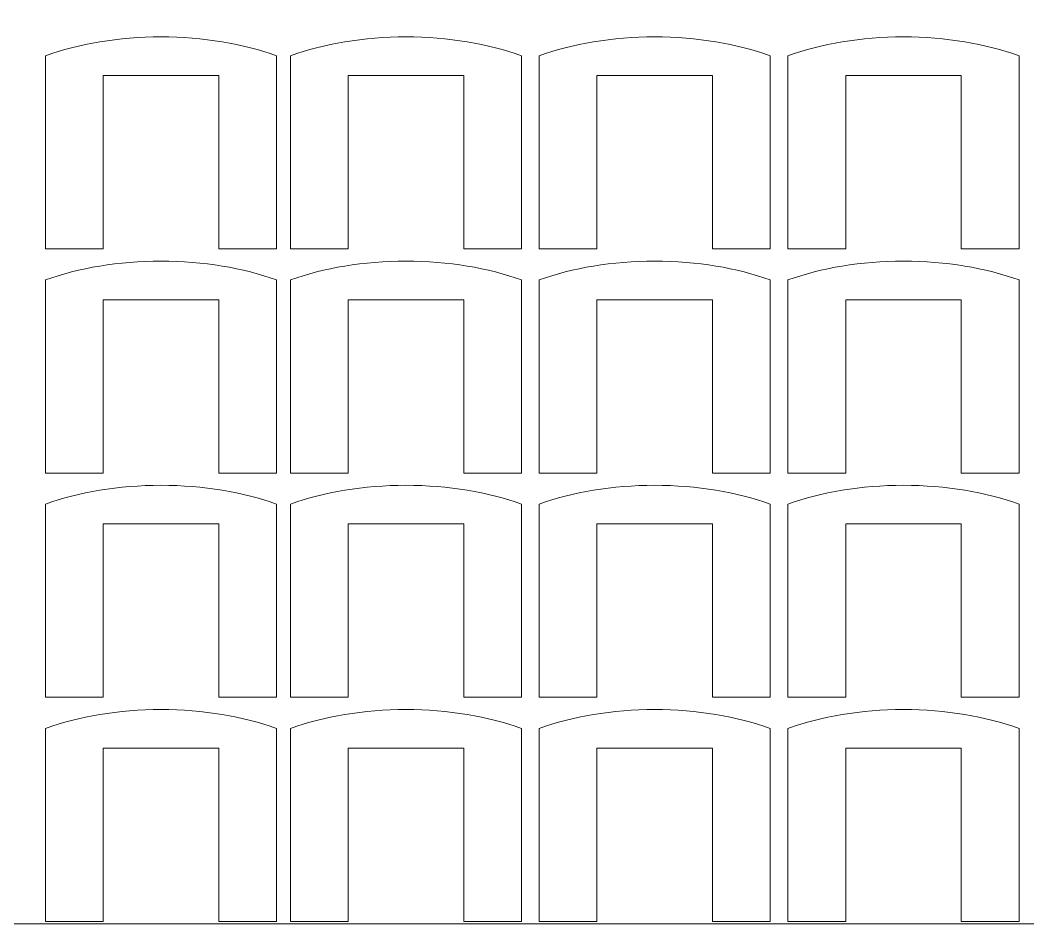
# Model space of a CAD drawing. Header units: centimetres. Extents: x -226 to -75, y 0 to 222.
# Drawn here: x -211.37 to -202.65, y 0.32 to 8.14 of the extents above; entities that cross this region are included whole.
import ezdxf

# ---------------------------------------------------------------- set-up
doc = ezdxf.new("R2010")
doc.units = ezdxf.units.CM
doc.header["$MEASUREMENT"] = 0
doc.layers.add('layer 1', color=7, linetype='Continuous')

msp = doc.modelspace()

# ---------------------------------------------------------------- linework, layer by layer
at = {"layer": 'layer 1', "color": 250, "lineweight": 20}
msp.add_lwpolyline([(-225.83724, 0.31703), (-195.83724, 0.31703), (-195.83724, 30.31703), (-225.83724, 30.31703), (-225.83724, 0.31703)], close=True, dxfattribs=at)
at = {"layer": 'layer 1', "color": 1, "lineweight": 9}
for points in [[(-211.15422, 7.82926), (-211.15422, 7.82926), (-211.15422, 7.65817), (-211.15422, 7.65817), (-211.15422, 7.65817), (-211.15422, 7.65817), (-211.15422, 6.15819), (-211.15422, 6.15819), (-211.15422, 6.15819), (-211.15422, 6.15819), (-210.65422, 6.15819), (-210.65422, 6.15819), (-210.65422, 6.15819), (-210.65422, 6.15819), (-210.65422, 7.65817), (-210.65422, 7.65817), (-210.65422, 7.65817), (-210.65422, 7.65817), (-209.65417, 7.65817), (-209.65417, 7.65817), (-209.65417, 7.65817), (-209.65417, 7.65817), (-209.65417, 6.15819), (-209.65417, 6.15819), (-209.65417, 6.15819), (-209.65417, 6.15819), (-209.15425, 6.15819), (-209.15425, 6.15819), (-209.15425, 6.15819), (-209.15425, 6.15819), (-209.15425, 7.65817), (-209.15425, 7.65817), (-209.15425, 7.65817), (-209.15425, 7.65817), (-209.15425, 7.8293), (-209.15425, 7.8293), (-209.15425, 7.8293), (-209.15425, 7.8293), (-209.15411, 7.8294), (-209.15411, 7.8294), (-209.15411, 7.8294), (-209.44307, 7.93284), (-209.78622, 7.99271), (-210.1542, 7.99271), (-210.1542, 7.99271), (-210.52225, 7.99271), (-210.86536, 7.93284), (-211.15432, 7.82944), (-211.15432, 7.82944), (-211.15432, 7.82944), (-211.15422, 7.82926), (-211.15422, 7.82926)], [(-209.03349, 7.82926), (-209.03349, 7.82926), (-209.03349, 7.65817), (-209.03349, 7.65817), (-209.03349, 7.65817), (-209.03349, 7.65817), (-209.03349, 6.15819), (-209.03349, 6.15819), (-209.03349, 6.15819), (-209.03349, 6.15819), (-208.53353, 6.15819), (-208.53353, 6.15819), (-208.53353, 6.15819), (-208.53353, 6.15819), (-208.53353, 7.65817), (-208.53353, 7.65817), (-208.53353, 7.65817), (-208.53353, 7.65817), (-207.53348, 7.65817), (-207.53348, 7.65817), (-207.53348, 7.65817), (-207.53348, 7.65817), (-207.53348, 6.15819), (-207.53348, 6.15819), (-207.53348, 6.15819), (-207.53348, 6.15819), (-207.03352, 6.15819), (-207.03352, 6.15819), (-207.03352, 6.15819), (-207.03352, 6.15819), (-207.03352, 7.65817), (-207.03352, 7.65817), (-207.03352, 7.65817), (-207.03352, 7.65817), (-207.03352, 7.8293), (-207.03352, 7.8293), (-207.03352, 7.8293), (-207.03352, 7.8293), (-207.03338, 7.8294), (-207.03338, 7.8294), (-207.03338, 7.8294), (-207.32237, 7.93284), (-207.66548, 7.99271), (-208.0335, 7.99271), (-208.0335, 7.99271), (-208.40152, 7.99271), (-208.74463, 7.93284), (-209.03363, 7.82944), (-209.03363, 7.82944), (-209.03363, 7.82944), (-209.03349, 7.82926), (-209.03349, 7.82926)], [(-206.88051, 7.82926), (-206.88051, 7.82926), (-206.88051, 7.65817), (-206.88051, 7.65817), (-206.88051, 7.65817), (-206.88051, 7.65817), (-206.88051, 6.15819), (-206.88051, 6.15819), (-206.88051, 6.15819), (-206.88051, 6.15819), (-206.38052, 6.15819), (-206.38052, 6.15819), (-206.38052, 6.15819), (-206.38052, 6.15819), (-206.38052, 7.65817), (-206.38052, 7.65817), (-206.38052, 7.65817), (-206.38052, 7.65817), (-205.3805, 7.65817), (-205.3805, 7.65817), (-205.3805, 7.65817), (-205.3805, 7.65817), (-205.3805, 6.15819), (-205.3805, 6.15819), (-205.3805, 6.15819), (-205.3805, 6.15819), (-204.88051, 6.15819), (-204.88051, 6.15819), (-204.88051, 6.15819), (-204.88051, 6.15819), (-204.88051, 7.65817), (-204.88051, 7.65817), (-204.88051, 7.65817), (-204.88051, 7.65817), (-204.88051, 7.8293), (-204.88051, 7.8293), (-204.88051, 7.8293), (-204.88051, 7.8293), (-204.88036, 7.8294), (-204.88036, 7.8294), (-204.88036, 7.8294), (-205.16936, 7.93284), (-205.51247, 7.99271), (-205.88052, 7.99271), (-205.88052, 7.99271), (-206.24854, 7.99271), (-206.59165, 7.93284), (-206.88061, 7.82944), (-206.88061, 7.82944), (-206.88061, 7.82944), (-206.88051, 7.82926), (-206.88051, 7.82926)], [(-204.72753, 7.82926), (-204.72753, 7.82926), (-204.72753, 7.65817), (-204.72753, 7.65817), (-204.72753, 7.65817), (-204.72753, 7.65817), (-204.72753, 6.15819), (-204.72753, 6.15819), (-204.72753, 6.15819), (-204.72753, 6.15819), (-204.2275, 6.15819), (-204.2275, 6.15819), (-204.2275, 6.15819), (-204.2275, 6.15819), (-204.2275, 7.65817), (-204.2275, 7.65817), (-204.2275, 7.65817), (-204.2275, 7.65817), (-203.22748, 7.65817), (-203.22748, 7.65817), (-203.22748, 7.65817), (-203.22748, 7.65817), (-203.22748, 6.15819), (-203.22748, 6.15819), (-203.22748, 6.15819), (-203.22748, 6.15819), (-202.72753, 6.15819), (-202.72753, 6.15819), (-202.72753, 6.15819), (-202.72753, 6.15819), (-202.72753, 7.65817), (-202.72753, 7.65817), (-202.72753, 7.65817), (-202.72753, 7.65817), (-202.72753, 7.8293), (-202.72753, 7.8293), (-202.72753, 7.8293), (-202.72753, 7.8293), (-202.72739, 7.8294), (-202.72739, 7.8294), (-202.72739, 7.8294), (-203.01635, 7.93284), (-203.35949, 7.99271), (-203.72751, 7.99271), (-203.72751, 7.99271), (-204.09556, 7.99271), (-204.43868, 7.93284), (-204.7276, 7.82944), (-204.7276, 7.82944), (-204.7276, 7.82944), (-204.72753, 7.82926), (-204.72753, 7.82926)], [(-211.15422, 5.88891), (-211.15422, 5.88891), (-211.15422, 5.71782), (-211.15422, 5.71782), (-211.15422, 5.71782), (-211.15422, 5.71782), (-211.15422, 4.21784), (-211.15422, 4.21784), (-211.15422, 4.21784), (-211.15422, 4.21784), (-210.65422, 4.21784), (-210.65422, 4.21784), (-210.65422, 4.21784), (-210.65422, 4.21784), (-210.65422, 5.71782), (-210.65422, 5.71782), (-210.65422, 5.71782), (-210.65422, 5.71782), (-209.65417, 5.71782), (-209.65417, 5.71782), (-209.65417, 5.71782), (-209.65417, 5.71782), (-209.65417, 4.21784), (-209.65417, 4.21784), (-209.65417, 4.21784), (-209.65417, 4.21784), (-209.15425, 4.21784), (-209.15425, 4.21784), (-209.15425, 4.21784), (-209.15425, 4.21784), (-209.15425, 5.71782), (-209.15425, 5.71782), (-209.15425, 5.71782), (-209.15425, 5.71782), (-209.15425, 5.88895), (-209.15425, 5.88895), (-209.15425, 5.88895), (-209.15425, 5.88895), (-209.15411, 5.88906), (-209.15411, 5.88906), (-209.15411, 5.88906), (-209.44307, 5.99249), (-209.78622, 6.05236), (-210.1542, 6.05236), (-210.1542, 6.05236), (-210.52225, 6.05236), (-210.86536, 5.99249), (-211.15432, 5.88909), (-211.15432, 5.88909), (-211.15432, 5.88909), (-211.15422, 5.88891), (-211.15422, 5.88891)], [(-209.03349, 5.88891), (-209.03349, 5.88891), (-209.03349, 5.71782), (-209.03349, 5.71782), (-209.03349, 5.71782), (-209.03349, 5.71782), (-209.03349, 4.21784), (-209.03349, 4.21784), (-209.03349, 4.21784), (-209.03349, 4.21784), (-208.53353, 4.21784), (-208.53353, 4.21784), (-208.53353, 4.21784), (-208.53353, 4.21784), (-208.53353, 5.71782), (-208.53353, 5.71782), (-208.53353, 5.71782), (-208.53353, 5.71782), (-207.53348, 5.71782), (-207.53348, 5.71782), (-207.53348, 5.71782), (-207.53348, 5.71782), (-207.53348, 4.21784), (-207.53348, 4.21784), (-207.53348, 4.21784), (-207.53348, 4.21784), (-207.03352, 4.21784), (-207.03352, 4.21784), (-207.03352, 4.21784), (-207.03352, 4.21784), (-207.03352, 5.71782), (-207.03352, 5.71782), (-207.03352, 5.71782), (-207.03352, 5.71782), (-207.03352, 5.88895), (-207.03352, 5.88895), (-207.03352, 5.88895), (-207.03352, 5.88895), (-207.03338, 5.88906), (-207.03338, 5.88906), (-207.03338, 5.88906), (-207.32237, 5.99249), (-207.66548, 6.05236), (-208.0335, 6.05236), (-208.0335, 6.05236), (-208.40152, 6.05236), (-208.74463, 5.99249), (-209.03363, 5.88909), (-209.03363, 5.88909), (-209.03363, 5.88909), (-209.03349, 5.88891), (-209.03349, 5.88891)], [(-206.88051, 5.88891), (-206.88051, 5.88891), (-206.88051, 5.71782), (-206.88051, 5.71782), (-206.88051, 5.71782), (-206.88051, 5.71782), (-206.88051, 4.21784), (-206.88051, 4.21784), (-206.88051, 4.21784), (-206.88051, 4.21784), (-206.38052, 4.21784), (-206.38052, 4.21784), (-206.38052, 4.21784), (-206.38052, 4.21784), (-206.38052, 5.71782), (-206.38052, 5.71782), (-206.38052, 5.71782), (-206.38052, 5.71782), (-205.3805, 5.71782), (-205.3805, 5.71782), (-205.3805, 5.71782), (-205.3805, 5.71782), (-205.3805, 4.21784), (-205.3805, 4.21784), (-205.3805, 4.21784), (-205.3805, 4.21784), (-204.88051, 4.21784), (-204.88051, 4.21784), (-204.88051, 4.21784), (-204.88051, 4.21784), (-204.88051, 5.71782), (-204.88051, 5.71782), (-204.88051, 5.71782), (-204.88051, 5.71782), (-204.88051, 5.88895), (-204.88051, 5.88895), (-204.88051, 5.88895), (-204.88051, 5.88895), (-204.88036, 5.88906), (-204.88036, 5.88906), (-204.88036, 5.88906), (-205.16936, 5.99249), (-205.51247, 6.05236), (-205.88052, 6.05236), (-205.88052, 6.05236), (-206.24854, 6.05236), (-206.59165, 5.99249), (-206.88061, 5.88909), (-206.88061, 5.88909), (-206.88061, 5.88909), (-206.88051, 5.88891), (-206.88051, 5.88891)], [(-204.72753, 5.88891), (-204.72753, 5.88891), (-204.72753, 5.71782), (-204.72753, 5.71782), (-204.72753, 5.71782), (-204.72753, 5.71782), (-204.72753, 4.21784), (-204.72753, 4.21784), (-204.72753, 4.21784), (-204.72753, 4.21784), (-204.2275, 4.21784), (-204.2275, 4.21784), (-204.2275, 4.21784), (-204.2275, 4.21784), (-204.2275, 5.71782), (-204.2275, 5.71782), (-204.2275, 5.71782), (-204.2275, 5.71782), (-203.22748, 5.71782), (-203.22748, 5.71782), (-203.22748, 5.71782), (-203.22748, 5.71782), (-203.22748, 4.21784), (-203.22748, 4.21784), (-203.22748, 4.21784), (-203.22748, 4.21784), (-202.72753, 4.21784), (-202.72753, 4.21784), (-202.72753, 4.21784), (-202.72753, 4.21784), (-202.72753, 5.71782), (-202.72753, 5.71782), (-202.72753, 5.71782), (-202.72753, 5.71782), (-202.72753, 5.88895), (-202.72753, 5.88895), (-202.72753, 5.88895), (-202.72753, 5.88895), (-202.72739, 5.88906), (-202.72739, 5.88906), (-202.72739, 5.88906), (-203.01635, 5.99249), (-203.35949, 6.05236), (-203.72751, 6.05236), (-203.72751, 6.05236), (-204.09556, 6.05236), (-204.43868, 5.99249), (-204.7276, 5.88909), (-204.7276, 5.88909), (-204.7276, 5.88909), (-204.72753, 5.88891), (-204.72753, 5.88891)], [(-211.15422, 3.94857), (-211.15422, 3.94857), (-211.15422, 3.77747), (-211.15422, 3.77747), (-211.15422, 3.77747), (-211.15422, 3.77747), (-211.15422, 2.2775), (-211.15422, 2.2775), (-211.15422, 2.2775), (-211.15422, 2.2775), (-210.65422, 2.2775), (-210.65422, 2.2775), (-210.65422, 2.2775), (-210.65422, 2.2775), (-210.65422, 3.77747), (-210.65422, 3.77747), (-210.65422, 3.77747), (-210.65422, 3.77747), (-209.65417, 3.77747), (-209.65417, 3.77747), (-209.65417, 3.77747), (-209.65417, 3.77747), (-209.65417, 2.2775), (-209.65417, 2.2775), (-209.65417, 2.2775), (-209.65417, 2.2775), (-209.15425, 2.2775), (-209.15425, 2.2775), (-209.15425, 2.2775), (-209.15425, 2.2775), (-209.15425, 3.77747), (-209.15425, 3.77747), (-209.15425, 3.77747), (-209.15425, 3.77747), (-209.15425, 3.94861), (-209.15425, 3.94861), (-209.15425, 3.94861), (-209.15425, 3.94861), (-209.15411, 3.94871), (-209.15411, 3.94871), (-209.15411, 3.94871), (-209.44307, 4.05215), (-209.78622, 4.11201), (-210.1542, 4.11201), (-210.1542, 4.11201), (-210.52225, 4.11201), (-210.86536, 4.05215), (-211.15432, 3.94875), (-211.15432, 3.94875), (-211.15432, 3.94875), (-211.15422, 3.94857), (-211.15422, 3.94857)], [(-209.03349, 3.94857), (-209.03349, 3.94857), (-209.03349, 3.77747), (-209.03349, 3.77747), (-209.03349, 3.77747), (-209.03349, 3.77747), (-209.03349, 2.2775), (-209.03349, 2.2775), (-209.03349, 2.2775), (-209.03349, 2.2775), (-208.53353, 2.2775), (-208.53353, 2.2775), (-208.53353, 2.2775), (-208.53353, 2.2775), (-208.53353, 3.77747), (-208.53353, 3.77747), (-208.53353, 3.77747), (-208.53353, 3.77747), (-207.53348, 3.77747), (-207.53348, 3.77747), (-207.53348, 3.77747), (-207.53348, 3.77747), (-207.53348, 2.2775), (-207.53348, 2.2775), (-207.53348, 2.2775), (-207.53348, 2.2775), (-207.03352, 2.2775), (-207.03352, 2.2775), (-207.03352, 2.2775), (-207.03352, 2.2775), (-207.03352, 3.77747), (-207.03352, 3.77747), (-207.03352, 3.77747), (-207.03352, 3.77747), (-207.03352, 3.94861), (-207.03352, 3.94861), (-207.03352, 3.94861), (-207.03352, 3.94861), (-207.03338, 3.94871), (-207.03338, 3.94871), (-207.03338, 3.94871), (-207.32237, 4.05215), (-207.66548, 4.11201), (-208.0335, 4.11201), (-208.0335, 4.11201), (-208.40152, 4.11201), (-208.74463, 4.05215), (-209.03363, 3.94875), (-209.03363, 3.94875), (-209.03363, 3.94875), (-209.03349, 3.94857), (-209.03349, 3.94857)], [(-206.88051, 3.94857), (-206.88051, 3.94857), (-206.88051, 3.77747), (-206.88051, 3.77747), (-206.88051, 3.77747), (-206.88051, 3.77747), (-206.88051, 2.2775), (-206.88051, 2.2775), (-206.88051, 2.2775), (-206.88051, 2.2775), (-206.38052, 2.2775), (-206.38052, 2.2775), (-206.38052, 2.2775), (-206.38052, 2.2775), (-206.38052, 3.77747), (-206.38052, 3.77747), (-206.38052, 3.77747), (-206.38052, 3.77747), (-205.3805, 3.77747), (-205.3805, 3.77747), (-205.3805, 3.77747), (-205.3805, 3.77747), (-205.3805, 2.2775), (-205.3805, 2.2775), (-205.3805, 2.2775), (-205.3805, 2.2775), (-204.88051, 2.2775), (-204.88051, 2.2775), (-204.88051, 2.2775), (-204.88051, 2.2775), (-204.88051, 3.77747), (-204.88051, 3.77747), (-204.88051, 3.77747), (-204.88051, 3.77747), (-204.88051, 3.94861), (-204.88051, 3.94861), (-204.88051, 3.94861), (-204.88051, 3.94861), (-204.88036, 3.94871), (-204.88036, 3.94871), (-204.88036, 3.94871), (-205.16936, 4.05215), (-205.51247, 4.11201), (-205.88052, 4.11201), (-205.88052, 4.11201), (-206.24854, 4.11201), (-206.59165, 4.05215), (-206.88061, 3.94875), (-206.88061, 3.94875), (-206.88061, 3.94875), (-206.88051, 3.94857), (-206.88051, 3.94857)], [(-204.72753, 3.94857), (-204.72753, 3.94857), (-204.72753, 3.77747), (-204.72753, 3.77747), (-204.72753, 3.77747), (-204.72753, 3.77747), (-204.72753, 2.2775), (-204.72753, 2.2775), (-204.72753, 2.2775), (-204.72753, 2.2775), (-204.2275, 2.2775), (-204.2275, 2.2775), (-204.2275, 2.2775), (-204.2275, 2.2775), (-204.2275, 3.77747), (-204.2275, 3.77747), (-204.2275, 3.77747), (-204.2275, 3.77747), (-203.22748, 3.77747), (-203.22748, 3.77747), (-203.22748, 3.77747), (-203.22748, 3.77747), (-203.22748, 2.2775), (-203.22748, 2.2775), (-203.22748, 2.2775), (-203.22748, 2.2775), (-202.72753, 2.2775), (-202.72753, 2.2775), (-202.72753, 2.2775), (-202.72753, 2.2775), (-202.72753, 3.77747), (-202.72753, 3.77747), (-202.72753, 3.77747), (-202.72753, 3.77747), (-202.72753, 3.94861), (-202.72753, 3.94861), (-202.72753, 3.94861), (-202.72753, 3.94861), (-202.72739, 3.94871), (-202.72739, 3.94871), (-202.72739, 3.94871), (-203.01635, 4.05215), (-203.35949, 4.11201), (-203.72751, 4.11201), (-203.72751, 4.11201), (-204.09556, 4.11201), (-204.43868, 4.05215), (-204.7276, 3.94875), (-204.7276, 3.94875), (-204.7276, 3.94875), (-204.72753, 3.94857), (-204.72753, 3.94857)], [(-211.15422, 2.00822), (-211.15422, 2.00822), (-211.15422, 1.83712), (-211.15422, 1.83712), (-211.15422, 1.83712), (-211.15422, 1.83712), (-211.15422, 0.33715), (-211.15422, 0.33715), (-211.15422, 0.33715), (-211.15422, 0.33715), (-210.65422, 0.33715), (-210.65422, 0.33715), (-210.65422, 0.33715), (-210.65422, 0.33715), (-210.65422, 1.83712), (-210.65422, 1.83712), (-210.65422, 1.83712), (-210.65422, 1.83712), (-209.65417, 1.83712), (-209.65417, 1.83712), (-209.65417, 1.83712), (-209.65417, 1.83712), (-209.65417, 0.33715), (-209.65417, 0.33715), (-209.65417, 0.33715), (-209.65417, 0.33715), (-209.15425, 0.33715), (-209.15425, 0.33715), (-209.15425, 0.33715), (-209.15425, 0.33715), (-209.15425, 1.83712), (-209.15425, 1.83712), (-209.15425, 1.83712), (-209.15425, 1.83712), (-209.15425, 2.00826), (-209.15425, 2.00826), (-209.15425, 2.00826), (-209.15425, 2.00826), (-209.15411, 2.00836), (-209.15411, 2.00836), (-209.15411, 2.00836), (-209.44307, 2.1118), (-209.78622, 2.17166), (-210.1542, 2.17166), (-210.1542, 2.17166), (-210.52225, 2.17166), (-210.86536, 2.1118), (-211.15432, 2.0084), (-211.15432, 2.0084), (-211.15432, 2.0084), (-211.15422, 2.00822), (-211.15422, 2.00822)], [(-209.03349, 2.00822), (-209.03349, 2.00822), (-209.03349, 1.83712), (-209.03349, 1.83712), (-209.03349, 1.83712), (-209.03349, 1.83712), (-209.03349, 0.33715), (-209.03349, 0.33715), (-209.03349, 0.33715), (-209.03349, 0.33715), (-208.53353, 0.33715), (-208.53353, 0.33715), (-208.53353, 0.33715), (-208.53353, 0.33715), (-208.53353, 1.83712), (-208.53353, 1.83712), (-208.53353, 1.83712), (-208.53353, 1.83712), (-207.53348, 1.83712), (-207.53348, 1.83712), (-207.53348, 1.83712), (-207.53348, 1.83712), (-207.53348, 0.33715), (-207.53348, 0.33715), (-207.53348, 0.33715), (-207.53348, 0.33715), (-207.03352, 0.33715), (-207.03352, 0.33715), (-207.03352, 0.33715), (-207.03352, 0.33715), (-207.03352, 1.83712), (-207.03352, 1.83712), (-207.03352, 1.83712), (-207.03352, 1.83712), (-207.03352, 2.00826), (-207.03352, 2.00826), (-207.03352, 2.00826), (-207.03352, 2.00826), (-207.03338, 2.00836), (-207.03338, 2.00836), (-207.03338, 2.00836), (-207.32237, 2.1118), (-207.66548, 2.17166), (-208.0335, 2.17166), (-208.0335, 2.17166), (-208.40152, 2.17166), (-208.74463, 2.1118), (-209.03363, 2.0084), (-209.03363, 2.0084), (-209.03363, 2.0084), (-209.03349, 2.00822), (-209.03349, 2.00822)], [(-206.88051, 2.00822), (-206.88051, 2.00822), (-206.88051, 1.83712), (-206.88051, 1.83712), (-206.88051, 1.83712), (-206.88051, 1.83712), (-206.88051, 0.33715), (-206.88051, 0.33715), (-206.88051, 0.33715), (-206.88051, 0.33715), (-206.38052, 0.33715), (-206.38052, 0.33715), (-206.38052, 0.33715), (-206.38052, 0.33715), (-206.38052, 1.83712), (-206.38052, 1.83712), (-206.38052, 1.83712), (-206.38052, 1.83712), (-205.3805, 1.83712), (-205.3805, 1.83712), (-205.3805, 1.83712), (-205.3805, 1.83712), (-205.3805, 0.33715), (-205.3805, 0.33715), (-205.3805, 0.33715), (-205.3805, 0.33715), (-204.88051, 0.33715), (-204.88051, 0.33715), (-204.88051, 0.33715), (-204.88051, 0.33715), (-204.88051, 1.83712), (-204.88051, 1.83712), (-204.88051, 1.83712), (-204.88051, 1.83712), (-204.88051, 2.00826), (-204.88051, 2.00826), (-204.88051, 2.00826), (-204.88051, 2.00826), (-204.88036, 2.00836), (-204.88036, 2.00836), (-204.88036, 2.00836), (-205.16936, 2.1118), (-205.51247, 2.17166), (-205.88052, 2.17166), (-205.88052, 2.17166), (-206.24854, 2.17166), (-206.59165, 2.1118), (-206.88061, 2.0084), (-206.88061, 2.0084), (-206.88061, 2.0084), (-206.88051, 2.00822), (-206.88051, 2.00822)], [(-204.72753, 2.00822), (-204.72753, 2.00822), (-204.72753, 1.83712), (-204.72753, 1.83712), (-204.72753, 1.83712), (-204.72753, 1.83712), (-204.72753, 0.33715), (-204.72753, 0.33715), (-204.72753, 0.33715), (-204.72753, 0.33715), (-204.2275, 0.33715), (-204.2275, 0.33715), (-204.2275, 0.33715), (-204.2275, 0.33715), (-204.2275, 1.83712), (-204.2275, 1.83712), (-204.2275, 1.83712), (-204.2275, 1.83712), (-203.22748, 1.83712), (-203.22748, 1.83712), (-203.22748, 1.83712), (-203.22748, 1.83712), (-203.22748, 0.33715), (-203.22748, 0.33715), (-203.22748, 0.33715), (-203.22748, 0.33715), (-202.72753, 0.33715), (-202.72753, 0.33715), (-202.72753, 0.33715), (-202.72753, 0.33715), (-202.72753, 1.83712), (-202.72753, 1.83712), (-202.72753, 1.83712), (-202.72753, 1.83712), (-202.72753, 2.00826), (-202.72753, 2.00826), (-202.72753, 2.00826), (-202.72753, 2.00826), (-202.72739, 2.00836), (-202.72739, 2.00836), (-202.72739, 2.00836), (-203.01635, 2.1118), (-203.35949, 2.17166), (-203.72751, 2.17166), (-203.72751, 2.17166), (-204.09556, 2.17166), (-204.43868, 2.1118), (-204.7276, 2.0084), (-204.7276, 2.0084), (-204.7276, 2.0084), (-204.72753, 2.00822), (-204.72753, 2.00822)]]:
    msp.add_open_spline(points, degree=3, knots=[0, 0, 0, 0, 0.0714286, 0.0714286, 0.0714286, 0.0714286, 0.1428571, 0.1428571, 0.1428571, 0.1428571, 0.2142857, 0.2142857, 0.2142857, 0.2142857, 0.2857143, 0.2857143, 0.2857143, 0.2857143, 0.3571429, 0.3571429, 0.3571429, 0.3571429, 0.4285714, 0.4285714, 0.4285714, 0.4285714, 0.5, 0.5, 0.5, 0.5, 0.5714286, 0.5714286, 0.5714286, 0.5714286, 0.6428571, 0.6428571, 0.6428571, 0.6428571, 0.7142857, 0.7142857, 0.7142857, 0.7142857, 0.7857143, 0.7857143, 0.7857143, 0.7857143, 0.8571429, 0.8571429, 0.8571429, 0.8571429, 1, 1, 1, 1], dxfattribs=at)

doc.saveas('drawing.dxf')
